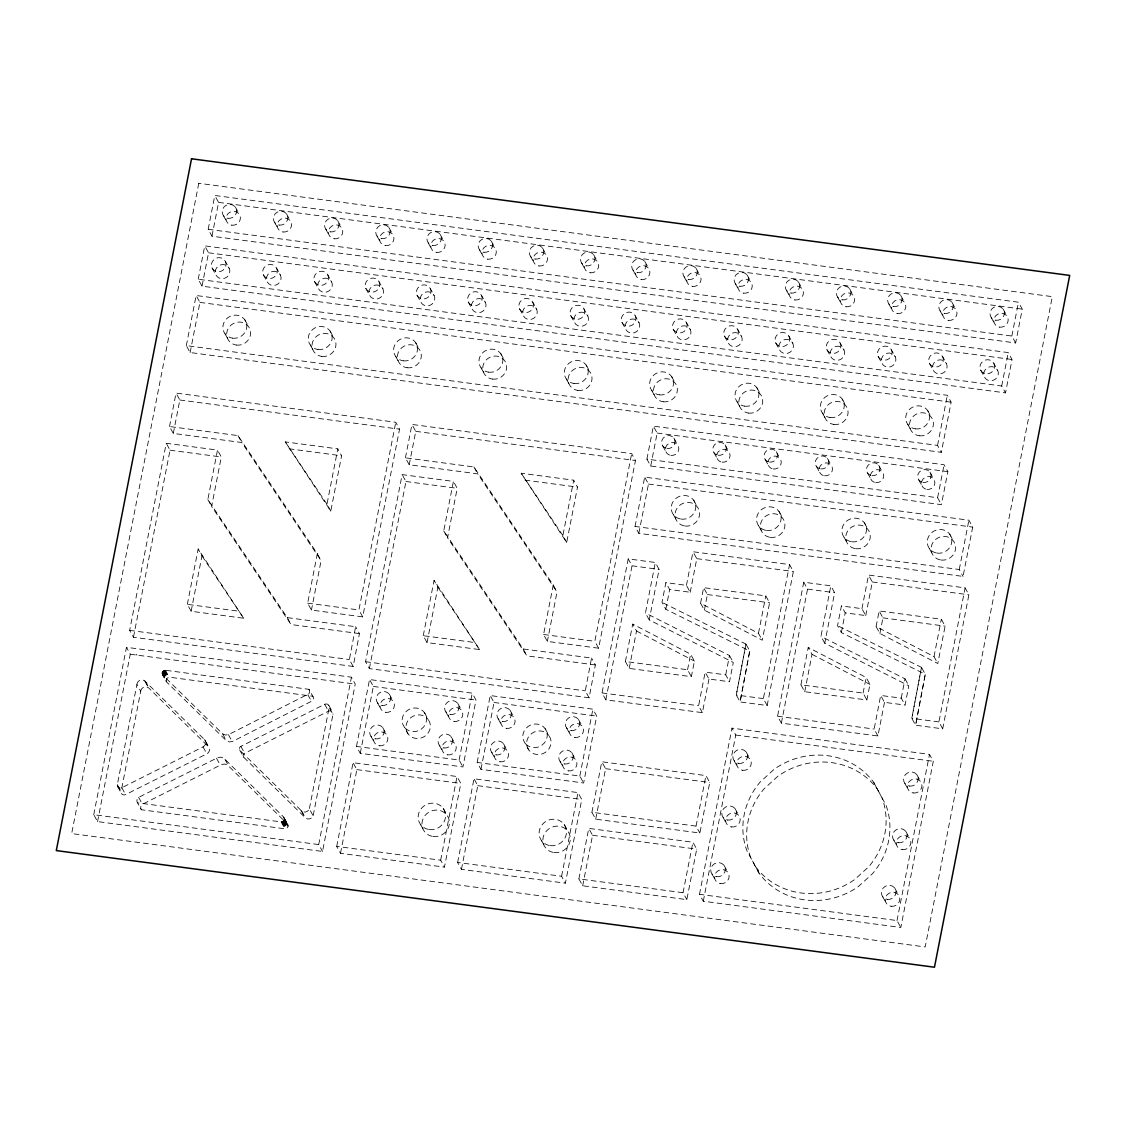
<?xml version="1.0" encoding="UTF-8"?>
<svg xmlns="http://www.w3.org/2000/svg" width="1126" height="1126" viewBox="0 0 1126 1126"><rect width="100%" height="100%" fill="white"/><g stroke="black" fill="none" stroke-linecap="round" stroke-linejoin="round"><path stroke-width="0.75" stroke-dasharray="5 3.75" d="M308.946 689.337A4.138 3.885 -28.8 0 1 308.862 693.785L228.451 734.673L225.397 735.011L222.638 733.885L162.707 674.981L162.172 672.813L163.115 671.11L165.325 670.251L308.946 689.337L313.084 696.825M166.296 681.568L166.395 678.626L169.125 677.162L312.746 696.248A4.138 3.885 -28.8 0 1 312.662 700.696L232.252 741.584L229.197 741.921L226.439 740.795L166.507 681.877L162.327 674.319M284.329 819.348L283.794 817.195L223.947 758.333L221.104 757.151L217.951 757.517L138.625 797.391A4.138 3.885 -28.8 0 0 137.555 802.824L281.176 821.91L283.076 821.318L284.329 819.348L288.129 826.259L286.877 828.229L284.977 828.82L141.355 809.735L137.217 802.261M288.129 826.259L287.594 824.105L227.748 765.244L224.904 764.061L221.752 764.427L142.411 804.288A4.138 3.885 -28.8 0 0 141.355 809.735M136.908 684.397L137.175 683.186A4.814 4.518 -28.8 0 1 144.564 680.737L204.425 739.543L208.226 746.454A4.8 4.518 -28.8 0 1 206.832 753.829L125.605 794.618A3.237 3.04 -28.8 0 1 121.115 791.479L117.329 784.569L136.908 684.397L140.708 691.308L121.115 791.479M140.708 691.308L140.975 690.097A4.814 4.518 -28.8 0 1 148.365 687.648L208.226 746.454M353.184 666.451L349.384 659.54L355.633 626.718L287.271 617.625L207.831 499.536L217.501 450.076L166.24 443.264L129.659 630.363L133.459 637.26L353.184 666.451L359.433 633.614L355.633 626.718M589.095 697.782L585.295 690.871L591.544 658.048L523.182 648.97L443.743 530.867L453.412 481.407L402.151 474.595L365.57 661.694L369.37 668.605L589.095 697.782L595.344 664.959L591.544 658.048M169.505 426.515L176.05 393.087L395.761 422.278L399.561 429.189L362.699 616.879L311.438 610.067L307.651 603.156L317.321 553.696L237.994 435.607L169.505 426.515L173.305 433.426L241.794 442.518L321.107 560.607L311.438 610.067M198.232 279.262L204.749 245.876L1008.234 352.593L1012.035 359.504L1005.518 392.89L202.018 286.173L198.232 279.262L1001.718 385.993L1005.518 392.89M93.754 814.689L126.464 647.309L351.439 677.19L355.239 684.101L322.515 851.467L97.554 821.6L93.754 814.689L318.714 844.57L322.515 851.467M208.183 229.296L214.799 195.474L1018.467 302.218L1022.267 309.129L1015.652 342.951L211.984 236.207L208.183 229.296L1011.852 336.041L1015.652 342.951M186.325 345.626L196.135 295.505L947.346 395.282L951.146 402.179L941.336 452.314L190.125 352.537L186.325 345.626L937.55 445.403L941.336 452.314M97.554 821.6L130.264 654.22L126.464 647.309M133.459 637.26L170.04 450.175L166.24 443.264M173.305 433.426L179.836 399.997L176.05 393.087M202.018 286.173L208.549 252.787L204.749 245.876M211.984 236.207L218.585 202.384L214.799 195.474M190.125 352.537L199.935 302.401L196.135 295.505M187.338 604.352L198.162 548.995L243.666 618.244L191.139 611.263L187.338 604.352L239.88 611.334M191.139 611.263L201.962 555.892L198.162 548.995M359.433 633.614L291.071 624.536L211.632 506.433L221.301 456.973L217.501 450.076M330.777 511.148L326.976 504.237L337.8 448.866L285.272 441.885L330.777 511.148L341.6 455.777L337.8 448.866M309.425 808.524L329.172 707.452A3.237 3.04 -28.8 0 0 324.682 704.299L240.865 746.397A2.674 2.519 -28.8 0 0 240.049 750.493L301.937 811.269A4.814 4.518 -28.8 0 0 309.326 808.834L313.127 815.745A4.814 4.518 -28.8 0 1 305.737 818.18L243.849 757.404L239.599 749.86M313.211 815.435L332.972 714.363L329.172 707.452M318.714 844.57L351.439 677.19M405.416 457.846L411.961 424.432L631.672 453.609L635.472 460.52L598.61 648.21L547.349 641.398L543.562 634.487L553.232 585.027L473.905 466.952L405.416 457.846L409.217 464.756L477.705 473.849L557.018 591.938L547.349 641.398M369.37 668.605L405.951 481.506L402.151 474.595M409.217 464.756L415.747 431.342L411.961 424.432M336.702 846.4L353.057 762.71L457.029 776.518L460.815 783.429L444.46 867.119L340.502 853.311L336.702 846.4L440.66 860.208L444.46 867.119M356.463 746.425L369.539 679.527L472.202 693.152L476.002 700.062L462.927 766.947L360.264 753.322L356.463 746.425L459.126 760.036L462.927 766.947M340.502 853.311L356.858 769.621L353.057 762.71M360.264 753.322L373.339 686.438L369.539 679.527M423.249 635.697L434.073 580.326L479.577 649.575L427.05 642.608L423.249 635.697L475.791 642.664M427.05 642.608L437.873 587.237L434.073 580.326M595.344 664.959L526.982 655.881L447.543 537.778L457.212 488.318L453.412 481.407M459.126 760.036L472.202 693.152M440.66 860.208L457.029 776.518M457.635 862.46L474.004 778.784L577.962 792.591L581.762 799.488L565.393 883.178L461.435 869.371L457.635 862.46L561.592 876.267L565.393 883.178M477.157 762.457L490.232 695.558L592.895 709.183L596.696 716.094L583.62 782.992L480.957 769.354L477.157 762.457L579.82 776.067L583.62 782.992M461.435 869.371L477.79 785.681L474.004 778.784M480.957 769.354L494.032 702.469L490.232 695.558M566.688 542.479L562.887 535.568L573.711 480.197L521.183 473.23L566.688 542.479L577.511 487.108L573.711 480.197M579.82 776.067L592.895 709.183M561.592 876.267L577.962 792.591M646.915 459.126L653.376 426.135L944.067 464.742L947.853 471.653L941.406 504.645L650.715 466.037L646.915 459.126L937.606 497.734L941.406 504.645M708.958 679.048L702.399 712.659L605.83 699.837L602.03 692.926L628.224 558.89L655.318 562.493L659.104 569.404L649.238 619.919L733.293 662.426L729.521 681.737L708.958 679.048L705.172 672.138L725.721 674.826L729.521 681.737M635.036 526.447L644.677 477.142L968.895 520.198L972.695 527.109L963.054 576.413L638.836 533.344L635.036 526.447L959.253 569.503L963.054 576.413M650.715 466.037L657.162 433.046L653.376 426.135M605.83 699.837L632.024 565.801L628.224 558.89M638.836 533.344L648.477 484.053L644.677 477.142M578.891 878.885L588.757 828.384L692.912 842.22L696.712 849.131L686.832 899.632L582.691 885.796L578.891 878.885L683.046 892.721L686.832 899.632M591.91 812.268L601.791 761.767L705.932 775.603L709.732 782.514L699.865 833.015L595.71 819.179L591.91 812.268L696.065 826.104L699.865 833.015M625.394 661.497L632.713 624.1L690.618 654.164L694.418 661.075L691.364 676.67L629.195 668.408L625.394 661.497L687.564 669.759L691.364 676.67M582.691 885.796L592.558 835.295L588.757 828.384M595.71 819.179L605.591 768.678L601.791 761.767M629.195 668.408L636.514 631.01L632.713 624.1M649.238 619.919L645.437 613.008L655.318 562.493M686.438 585.351L692.997 551.74L789.565 564.576L793.366 571.487L767.172 705.509L740.078 701.92L749.747 650.983L665.818 609.279L662.018 602.368L665.874 582.621L686.438 585.351L690.224 592.262L669.674 589.531L665.874 582.621M665.818 609.279L669.674 589.531M690.224 592.262L696.797 558.651L692.997 551.74M687.564 669.759L690.618 654.164M700.569 603.24L703.623 587.645L765.793 595.893L769.593 602.804L762.274 640.201L704.369 610.151L700.569 603.24L758.474 633.291L762.274 640.201M704.369 610.151L707.424 594.542L703.623 587.645M702.399 712.659L698.599 705.749L705.172 672.138M683.046 892.721L692.912 842.22M696.065 826.104L705.932 775.603M725.721 674.826L729.493 655.529L645.437 613.008M699.485 894.325L731.97 728.128L929.499 754.378L933.299 761.275L900.814 927.472L703.286 901.236L699.485 894.325L897.014 920.561L900.814 927.472M703.286 901.236L735.771 735.039L731.97 728.128M758.474 633.291L765.793 595.893M767.172 705.509L763.372 698.599L789.565 564.576M884.487 702.357L877.914 735.968L781.36 723.145L777.559 716.235L803.753 582.212L830.833 585.801L834.633 592.712L824.767 643.242L908.823 685.748L905.051 705.045L884.487 702.357L880.687 695.446L901.25 698.134L905.051 705.045M781.36 723.145L807.553 589.109L803.753 582.212M800.924 684.819L808.229 647.422L866.147 677.472L869.948 684.383L866.893 699.978L804.724 691.716L800.924 684.819L863.093 693.067L866.893 699.978M804.724 691.716L812.029 654.319L808.229 647.422M824.767 643.242L820.967 636.331L830.833 585.801M861.953 608.673L868.526 575.062L965.095 587.885L968.895 594.795L942.687 728.832L915.607 725.228L925.276 674.291L841.347 632.587L837.547 625.676L841.403 605.943L861.953 608.673L865.753 615.584L845.204 612.854L841.403 605.943M841.347 632.587L845.204 612.854M865.753 615.584L872.326 581.973L868.526 575.062M863.093 693.067L866.147 677.472M876.098 626.549L879.153 610.954L941.322 619.216L945.108 626.126L937.803 663.524L879.899 633.459L876.098 626.549L934.003 656.613L937.803 663.524M879.899 633.459L882.939 617.864L879.153 610.954M877.914 735.968L874.128 729.057L880.687 695.446M937.55 445.403L947.346 395.282M937.606 497.734L944.067 464.742M901.25 698.134L905.023 678.837L820.967 636.331M934.003 656.613L941.322 619.216M959.253 569.503L968.895 520.198M897.014 920.561L929.499 754.378M1001.718 385.993L1008.234 352.593M1011.852 336.041L1018.467 302.218M942.687 728.832L938.901 721.921L965.095 587.885M362.699 616.879L358.912 609.968L395.761 422.278M598.61 648.21L594.824 641.299L631.672 453.609M117.329 784.569A3.237 3.04 -28.8 0 0 121.819 787.721L203.032 746.918A4.8 4.518 -28.8 0 0 204.425 739.543M243.849 757.404A2.674 2.519 -28.8 0 1 244.666 753.308L328.482 711.21A3.237 3.04 -28.8 0 1 332.972 714.363M218.585 202.384L1022.267 309.129M208.549 252.787L1012.035 359.504M199.935 302.401L951.146 402.179M657.162 433.046L947.853 471.653M179.836 399.997L399.561 429.189M415.747 431.342L635.472 460.52M648.477 484.053L972.695 527.109M289.072 448.795L341.6 455.777M524.983 480.126L577.511 487.108M170.04 450.175L221.301 456.973M405.951 481.506L457.212 488.318M696.797 558.651L793.366 571.487M872.326 581.973L968.895 594.795M632.024 565.801L659.104 569.404M807.553 589.109L834.633 592.712M707.424 594.542L769.593 602.804M882.939 617.864L945.108 626.126M307.651 603.156L358.912 609.968M543.562 634.487L594.824 641.299M763.372 698.599L736.291 695.009L745.947 644.072L662.018 602.368M938.901 721.921L911.807 718.318L921.476 667.394L837.547 625.676M602.03 692.926L698.599 705.749M777.559 716.235L874.128 729.057M129.659 630.363L349.384 659.54M365.57 661.694L585.295 690.871M373.339 686.438L476.002 700.062M494.032 702.469L596.696 716.094M130.264 654.22L355.239 684.101M735.771 735.039L933.299 761.275M605.591 768.678L709.732 782.514M356.858 769.621L460.815 783.429M477.79 785.681L581.762 799.488M592.558 835.295L696.712 849.131M812.029 654.319L869.948 684.383M636.514 631.01L694.418 661.075M136.119 654.29L136.978 655.121M521.183 473.23L562.887 535.568M437.873 587.237L479.577 649.575M285.272 441.885L326.976 504.237M201.962 555.892L243.666 618.244M1003.167 309.129L1006.968 316.026M991.218 317.574L995.018 324.485M993.92 363.487A7.418 6.967 -28.8 0 1 986.587 373.846A7.418 6.967 -28.8 0 1 981.295 362.994A7.418 6.967 -28.8 0 1 993.92 363.487L997.706 370.398A7.418 6.967 -28.8 0 1 990.387 380.757A7.418 6.967 -28.8 0 1 985.095 369.905A7.418 6.967 -28.8 0 1 997.706 370.398M951.977 302.331L955.777 309.228M980.619 370.074L984.42 376.971M940.041 310.776L943.841 317.687M942.673 356.675A7.418 6.967 -28.8 0 1 935.354 367.048A7.418 6.967 -28.8 0 1 930.062 356.196A7.418 6.967 -28.8 0 1 942.673 356.675L946.473 363.585A7.418 6.967 -28.8 0 1 939.154 373.945A7.418 6.967 -28.8 0 1 933.862 363.107A7.418 6.967 -28.8 0 1 946.473 363.585M900.786 295.533L904.586 302.43M929.386 363.262L933.187 370.173M888.85 303.978L892.651 310.889M927.557 410.385L931.357 417.296M891.44 349.876A7.418 6.967 -28.8 0 1 884.121 360.236A7.418 6.967 -28.8 0 1 878.829 349.384A7.418 6.967 -28.8 0 1 891.44 349.876L895.24 356.787A7.418 6.967 -28.8 0 1 887.921 367.146A7.418 6.967 -28.8 0 1 882.629 356.295A7.418 6.967 -28.8 0 1 895.24 356.787M849.609 288.735L853.409 295.631M878.153 356.463L881.94 363.36M837.66 297.18L841.46 304.09M907.781 424.389L911.567 431.3M929.949 472.132L933.736 479.043M949.711 534.174L953.511 541.085M918.83 479.986L922.63 486.896M840.207 343.064A7.418 6.967 -28.8 0 1 832.888 353.437A7.418 6.967 -28.8 0 1 827.596 342.586A7.418 6.967 -28.8 0 1 840.207 343.064L844.007 349.975A7.418 6.967 -28.8 0 1 836.688 360.334A7.418 6.967 -28.8 0 1 831.396 349.496A7.418 6.967 -28.8 0 1 844.007 349.975M798.418 281.922L802.219 288.833M826.92 349.651L830.707 356.562M929.4 548.545L933.201 555.456M786.469 290.381L790.269 297.292M842.206 399.054L846.006 405.965M878.73 465.32L882.531 472.23M867.625 473.187L871.425 480.098M788.974 336.266A7.418 6.967 -28.8 0 1 781.655 346.625A7.418 6.967 -28.8 0 1 776.363 335.773A7.418 6.967 -28.8 0 1 788.974 336.266L792.774 343.177A7.418 6.967 -28.8 0 1 785.441 353.536A7.418 6.967 -28.8 0 1 780.149 342.684A7.418 6.967 -28.8 0 1 792.774 343.177M747.228 275.124L751.028 282.035M822.43 413.059L826.217 419.97M775.673 342.853L779.473 349.75M735.292 283.583L739.092 290.494M864.36 522.844L868.16 529.755M827.526 458.521L831.326 465.432M816.42 466.389L820.207 473.286M737.741 329.454A7.418 6.967 -28.8 0 1 730.408 339.827A7.418 6.967 -28.8 0 1 725.116 328.975A7.418 6.967 -28.8 0 1 737.741 329.454L741.541 336.364A7.418 6.967 -28.8 0 1 734.208 346.724A7.418 6.967 -28.8 0 1 728.916 335.886A7.418 6.967 -28.8 0 1 741.541 336.364M844.05 537.201L847.85 544.111M696.037 268.326L699.837 275.237M756.855 387.724L760.655 394.621M724.44 336.041L728.24 342.951M684.101 276.785L687.902 283.696M905.023 678.837L908.823 685.748M776.307 451.723L780.107 458.634M737.066 401.715L740.866 408.625M765.201 459.577L769.002 466.488M686.508 322.655A7.418 6.967 -28.8 0 1 679.175 333.014A7.418 6.967 -28.8 0 1 673.883 322.163A7.418 6.967 -28.8 0 1 686.508 322.655L690.308 329.566A7.418 6.967 -28.8 0 1 682.975 339.925A7.418 6.967 -28.8 0 1 677.683 329.074A7.418 6.967 -28.8 0 1 690.308 329.566M644.86 261.528L648.66 268.438M779.009 511.5L782.809 518.41M673.207 329.242L677.007 336.153M916.916 774.787L920.716 781.697M632.911 269.987L636.711 276.897M725.102 444.925L728.902 451.836M904.811 783.358L908.612 790.255M758.699 525.87L762.499 532.781M713.997 452.779L717.797 459.69M671.504 376.38L675.304 383.29M635.275 315.857A7.418 6.967 -28.8 0 1 627.942 326.216A7.418 6.967 -28.8 0 1 622.65 315.364A7.418 6.967 -28.8 0 1 635.275 315.857L639.075 322.754A7.418 6.967 -28.8 0 1 631.742 333.113A7.418 6.967 -28.8 0 1 626.45 322.275A7.418 6.967 -28.8 0 1 639.075 322.754M593.669 254.729L597.47 261.64M905.839 831.452L909.639 838.349M621.974 322.43L625.774 329.341M873.734 782.429L885.937 805.034A72.627 68.207 -28.8 0 1 872.523 873.663L858.561 886.387A72.627 68.207 -28.8 0 1 759.051 873.171L746.848 850.566A72.627 68.207 -28.8 0 1 760.261 781.937L774.224 769.213A72.627 68.207 -28.8 0 1 873.734 782.429L882.137 798.137A72.627 68.207 -28.8 0 1 868.723 866.753L854.761 879.476A72.627 68.207 -28.8 0 1 755.25 866.26M581.72 263.188L585.52 270.099M651.715 390.384L655.515 397.295M673.883 438.113L677.683 445.023M893.734 840.01L897.535 846.921M693.658 500.169L697.458 507.08M662.778 445.98L666.578 452.891M584.042 309.045A7.418 6.967 -28.8 0 1 576.709 319.404A7.418 6.967 -28.8 0 1 571.417 308.552A7.418 6.967 -28.8 0 1 584.042 309.045L587.842 315.956A7.418 6.967 -28.8 0 1 580.509 326.315A7.418 6.967 -28.8 0 1 575.217 315.463A7.418 6.967 -28.8 0 1 587.842 315.956M894.762 888.104L898.562 895.015M542.479 247.931L546.279 254.842M570.741 315.632L574.541 322.543M673.348 514.54L677.148 521.437M882.657 896.662L886.458 903.573M530.543 256.39L534.343 263.301M586.153 365.049L589.954 371.96M729.493 655.529L733.293 662.426M532.809 302.247A7.418 6.967 -28.8 0 1 525.476 312.606A7.418 6.967 -28.8 0 1 520.184 301.754A7.418 6.967 -28.8 0 1 532.809 302.247L536.595 309.143A7.418 6.967 -28.8 0 1 529.276 319.502A7.418 6.967 -28.8 0 1 523.984 308.665A7.418 6.967 -28.8 0 1 536.595 309.143M491.288 241.133L495.088 248.044M566.364 379.04L570.164 385.951M519.508 308.82L523.308 315.73M479.352 249.592L483.153 256.503M746.228 752.112L750.029 759.023M481.562 295.434A7.418 6.967 -28.8 0 1 474.243 305.793A7.418 6.967 -28.8 0 1 468.951 294.942A7.418 6.967 -28.8 0 1 481.562 295.434L485.362 302.345A7.418 6.967 -28.8 0 1 478.043 312.704A7.418 6.967 -28.8 0 1 472.751 301.852A7.418 6.967 -28.8 0 1 485.362 302.345M734.124 760.683L737.924 767.594M440.111 234.335L443.911 241.245M500.803 353.705L504.603 360.616M468.275 302.021L472.075 308.932M428.161 242.794L431.962 249.691M735.151 808.778L738.952 815.688M481.013 367.709L484.813 374.62M723.061 817.335L726.847 824.246M430.329 288.636A7.418 6.967 -28.8 0 1 423.01 298.995A7.418 6.967 -28.8 0 1 417.718 288.143A7.418 6.967 -28.8 0 1 430.329 288.636L434.129 295.533A7.418 6.967 -28.8 0 1 426.81 305.906A7.418 6.967 -28.8 0 1 421.518 295.054A7.418 6.967 -28.8 0 1 434.129 295.533M388.92 227.536L392.721 234.447M417.042 295.209L420.828 302.12M724.088 865.43L727.875 872.34M376.971 235.996L380.771 242.892M553.232 585.027L557.018 591.938M711.984 874.001L715.77 880.912M415.452 342.374L419.252 349.285M379.096 281.824A7.418 6.967 -28.8 0 1 371.777 292.183A7.418 6.967 -28.8 0 1 366.485 281.331A7.418 6.967 -28.8 0 1 379.096 281.824L382.896 288.735A7.418 6.967 -28.8 0 1 375.577 299.094A7.418 6.967 -28.8 0 1 370.285 288.242A7.418 6.967 -28.8 0 1 382.896 288.735M473.905 466.952L477.705 473.849M337.73 220.738L341.53 227.649M365.809 288.411L369.595 295.322M325.794 229.197L329.58 236.094M395.662 356.379L399.463 363.276M578.454 719.415L582.255 726.326M327.863 275.026A7.418 6.967 -28.8 0 1 320.544 285.385A7.418 6.967 -28.8 0 1 315.252 274.533A7.418 6.967 -28.8 0 1 327.863 275.026L331.663 281.922A7.418 6.967 -28.8 0 1 324.33 292.296A7.418 6.967 -28.8 0 1 319.038 281.444A7.418 6.967 -28.8 0 1 331.663 281.922M286.539 213.94L290.339 220.851M523.182 648.97L526.982 655.881M566.519 727.86L570.305 734.771M314.562 281.599L318.362 288.509M571.924 752.858L575.724 759.768M274.603 222.399L278.404 229.296M443.743 530.867L447.543 537.778M330.101 331.03L333.901 337.941M545.139 728.663L550.375 738.248A12.4 11.64 -28.8 0 1 548.08 749.972L545.702 752.14A12.4 11.64 -28.8 0 1 528.713 749.888L523.477 740.289A12.4 11.64 -28.8 0 1 525.772 728.578L528.15 726.411A12.4 11.64 -28.8 0 1 545.139 728.663L546.574 731.337A12.4 11.64 -28.8 0 1 544.28 743.061L541.902 745.229A12.4 11.64 -28.8 0 1 524.913 742.977M559.988 761.303L563.774 768.213M276.63 268.213A7.418 6.967 -28.8 0 1 269.297 278.572A7.418 6.967 -28.8 0 1 264.005 267.735A7.418 6.967 -28.8 0 1 276.63 268.213L280.43 275.124A7.418 6.967 -28.8 0 1 273.097 285.483A7.418 6.967 -28.8 0 1 267.805 274.631A7.418 6.967 -28.8 0 1 280.43 275.124M235.362 207.142L239.162 214.053M310.312 345.035L314.112 351.945M510.078 710.323L513.878 717.234M263.329 274.8L267.129 281.711M564.154 824.457L567.954 831.368M223.412 215.587L227.213 222.498M498.142 718.782L501.943 725.693M503.547 743.779L507.347 750.69M225.397 261.415A7.418 6.967 -28.8 0 1 218.064 271.774A7.418 6.967 -28.8 0 1 212.772 260.922A7.418 6.967 -28.8 0 1 225.397 261.415L229.197 268.312A7.418 6.967 -28.8 0 1 221.864 278.685A7.418 6.967 -28.8 0 1 216.572 267.833A7.418 6.967 -28.8 0 1 229.197 268.312M541.465 840.517L545.265 847.428M491.598 752.224L495.398 759.135M457.761 703.384L461.561 710.295M244.75 319.7L248.55 326.61M212.096 267.988L215.896 274.899M445.812 711.829L449.612 718.74M451.23 736.826L455.031 743.737M224.961 333.704L228.761 340.615M424.446 712.631L429.682 722.216A12.4 11.64 -28.8 0 1 427.387 733.941L425.009 736.108A12.4 11.64 -28.8 0 1 408.02 733.856L402.784 724.257A12.4 11.64 -28.8 0 1 405.079 712.547L407.457 710.379A12.4 11.64 -28.8 0 1 424.446 712.631L425.881 715.306A12.4 11.64 -28.8 0 1 423.587 727.03L421.208 729.198A12.4 11.64 -28.8 0 1 404.22 726.946M439.281 745.271L443.081 752.182M317.321 553.696L321.107 560.607M389.385 694.292L393.185 701.202M443.222 808.398L447.022 815.308M237.994 435.607L241.794 442.518M377.435 702.751L381.235 709.661M382.84 727.748L386.64 734.659M420.533 824.457L424.333 831.368M370.904 736.193L374.705 743.104M287.271 617.625L291.071 624.536M328.834 705.369L332.634 712.279M324.682 704.299L328.482 711.21M207.831 499.536L211.632 506.433M307.891 694.784L311.677 701.681M301.698 811.072L305.484 817.983M301.05 810.438L304.85 817.349M283.794 817.195L288.087 825.119M284.357 818.588L288.157 825.499M284.371 818.968L288.172 825.879M284.245 819.728L288.031 826.639M284.09 820.094L287.89 827.005M283.907 820.446L287.693 827.357M283.668 820.77L287.468 827.68M283.386 821.065L287.186 827.976M283.076 821.318L286.877 828.229M282.725 821.53L286.525 828.44M240.865 746.397L244.666 753.308M282.359 821.698L286.159 828.609M281.979 821.811L285.779 828.722M281.584 821.881L285.385 828.792M281.176 821.91L284.977 828.82M228.451 734.673L232.252 741.584M222.638 733.885L226.439 740.795M225.017 759.417L228.817 766.327M216.516 758.262L220.316 765.173M205.143 740.429L209.084 747.594M165.325 670.251L169.125 677.162M164.931 670.28L168.717 677.19M164.523 670.35L168.323 677.261M164.143 670.463L167.943 677.373M163.777 670.632L167.577 677.542M163.425 670.857L167.225 677.753M163.115 671.11L166.915 678.007M162.834 671.392L166.634 678.302M162.608 671.715L166.395 678.626M162.411 672.067L166.212 678.978M162.271 672.433L166.057 679.344M162.172 672.813L165.972 679.724M203.032 746.918L206.832 753.829M162.13 673.193L165.93 680.104M162.144 673.573L166.507 681.877M145.451 681.582L149.251 688.493M144.804 680.948L148.604 687.859M138.625 797.391L142.411 804.288M121.819 787.721L125.605 794.618M117.667 786.638L121.467 793.548M759.051 873.171L750.648 857.477A72.627 68.207 -28.8 0 1 764.061 788.847L778.024 776.124A72.627 68.207 -28.8 0 1 877.534 789.34M528.713 749.888L527.278 747.2A12.4 11.64 -28.8 0 1 529.572 735.489L531.951 733.322A12.4 11.64 -28.8 0 1 548.939 735.574M408.02 733.856L406.585 731.168A12.4 11.64 -28.8 0 1 408.865 719.458L411.257 717.29A12.4 11.64 -28.8 0 1 428.246 719.542M745.947 644.072L736.291 695.009L740.078 701.92L749.747 650.983L745.947 644.072M921.476 667.394L911.807 718.318L915.607 725.228L925.276 674.291L921.476 667.394M198.781 183.285L71.67 833.578L925.192 946.938L1052.303 296.645L198.781 183.285M685.002 526.025A12.442 11.682 -28.8 0 0 698.894 509.768A12.442 11.682 -28.8 0 0 678.007 506.996A12.442 11.682 -28.8 0 0 685.002 526.025M770.353 537.355A12.442 11.682 -28.8 0 0 784.245 521.099A12.442 11.682 -28.8 0 0 763.358 518.326A12.442 11.682 -28.8 0 0 770.353 537.355M855.704 548.686A12.442 11.682 -28.8 0 0 869.596 532.443A12.442 11.682 -28.8 0 0 848.708 529.67A12.442 11.682 -28.8 0 0 855.704 548.686M941.054 560.03A12.442 11.682 -28.8 0 0 954.947 543.774A12.442 11.682 -28.8 0 0 934.059 541.001A12.442 11.682 -28.8 0 0 941.054 560.03M670.871 455.397A6.812 6.39 -28.8 0 0 678.471 446.501A6.812 6.39 -28.8 0 0 667.042 444.981A6.812 6.39 -28.8 0 0 670.871 455.397M722.09 462.195A6.812 6.39 -28.8 0 0 729.69 453.299A6.812 6.39 -28.8 0 0 718.261 451.779A6.812 6.39 -28.8 0 0 722.09 462.195M773.295 468.993A6.812 6.39 -28.8 0 0 780.895 460.098A6.812 6.39 -28.8 0 0 769.466 458.592A6.812 6.39 -28.8 0 0 773.295 468.993M824.513 475.791A6.812 6.39 -28.8 0 0 832.114 466.91A6.812 6.39 -28.8 0 0 820.685 465.39A6.812 6.39 -28.8 0 0 824.513 475.791M875.718 482.604A6.812 6.39 -28.8 0 0 883.319 473.708A6.812 6.39 -28.8 0 0 871.89 472.188A6.812 6.39 -28.8 0 0 875.718 482.604M926.923 489.402A6.812 6.39 -28.8 0 0 934.524 480.506A6.812 6.39 -28.8 0 0 923.109 478.986A6.812 6.39 -28.8 0 0 926.923 489.402M236.418 345.063A12.133 11.387 -28.8 0 0 249.944 329.228A12.133 11.387 -28.8 0 0 229.591 326.526A12.133 11.387 -28.8 0 0 236.418 345.063M321.769 356.407A12.133 11.387 -28.8 0 0 335.309 340.573A12.133 11.387 -28.8 0 0 314.942 337.856A12.133 11.387 -28.8 0 0 321.769 356.407M407.119 367.738A12.133 11.387 -28.8 0 0 420.66 351.903A12.133 11.387 -28.8 0 0 400.307 349.201A12.133 11.387 -28.8 0 0 407.119 367.738M492.47 379.082A12.133 11.387 -28.8 0 0 506.01 363.234A12.133 11.387 -28.8 0 0 485.658 360.531A12.133 11.387 -28.8 0 0 492.47 379.082M577.821 390.412A12.133 11.387 -28.8 0 0 591.361 374.578A12.133 11.387 -28.8 0 0 571.009 371.876A12.133 11.387 -28.8 0 0 577.821 390.412M663.172 401.757A12.133 11.387 -28.8 0 0 676.712 385.908A12.133 11.387 -28.8 0 0 656.359 383.206A12.133 11.387 -28.8 0 0 663.172 401.757M748.523 413.087A12.133 11.387 -28.8 0 0 762.063 397.253A12.133 11.387 -28.8 0 0 741.71 394.55A12.133 11.387 -28.8 0 0 748.523 413.087M833.873 424.432A12.133 11.387 -28.8 0 0 847.414 408.583A12.133 11.387 -28.8 0 0 827.061 405.881A12.133 11.387 -28.8 0 0 833.873 424.432M919.224 435.762A12.133 11.387 -28.8 0 0 932.764 419.928A12.133 11.387 -28.8 0 0 912.412 417.225A12.133 11.387 -28.8 0 0 919.224 435.762M231.829 225.2A7.319 6.883 -28.8 0 0 240.007 215.629A7.319 6.883 -28.8 0 0 227.719 213.996A7.319 6.883 -28.8 0 0 231.829 225.2M283.02 231.998A7.319 6.883 -28.8 0 0 291.184 222.427A7.319 6.883 -28.8 0 0 278.91 220.795A7.319 6.883 -28.8 0 0 283.02 231.998M334.211 238.796A7.319 6.883 -28.8 0 0 342.374 229.225A7.319 6.883 -28.8 0 0 330.087 227.593A7.319 6.883 -28.8 0 0 334.211 238.796M385.388 245.595A7.319 6.883 -28.8 0 0 393.565 236.024A7.319 6.883 -28.8 0 0 381.278 234.405A7.319 6.883 -28.8 0 0 385.388 245.595M436.578 252.393A7.319 6.883 -28.8 0 0 444.756 242.822A7.319 6.883 -28.8 0 0 432.468 241.203A7.319 6.883 -28.8 0 0 436.578 252.393M487.769 259.191A7.319 6.883 -28.8 0 0 495.933 249.634A7.319 6.883 -28.8 0 0 483.659 248.001A7.319 6.883 -28.8 0 0 487.769 259.191M538.96 265.989A7.319 6.883 -28.8 0 0 547.123 256.432A7.319 6.883 -28.8 0 0 534.836 254.8A7.319 6.883 -28.8 0 0 538.96 265.989M590.137 272.788A7.319 6.883 -28.8 0 0 598.314 263.231A7.319 6.883 -28.8 0 0 586.027 261.598A7.319 6.883 -28.8 0 0 590.137 272.788M641.327 279.586A7.319 6.883 -28.8 0 0 649.505 270.029A7.319 6.883 -28.8 0 0 637.217 268.396A7.319 6.883 -28.8 0 0 641.327 279.586M692.518 286.384A7.319 6.883 -28.8 0 0 700.696 276.827A7.319 6.883 -28.8 0 0 688.408 275.194A7.319 6.883 -28.8 0 0 692.518 286.384M743.709 293.182A7.319 6.883 -28.8 0 0 751.872 283.625A7.319 6.883 -28.8 0 0 739.585 281.993A7.319 6.883 -28.8 0 0 743.709 293.182M794.886 299.98A7.319 6.883 -28.8 0 0 803.063 290.424A7.319 6.883 -28.8 0 0 790.776 288.791A7.319 6.883 -28.8 0 0 794.886 299.98M846.076 306.779A7.319 6.883 -28.8 0 0 854.254 297.222A7.319 6.883 -28.8 0 0 841.966 295.589A7.319 6.883 -28.8 0 0 846.076 306.779M897.267 313.577A7.319 6.883 -28.8 0 0 905.445 304.02A7.319 6.883 -28.8 0 0 893.157 302.387A7.319 6.883 -28.8 0 0 897.267 313.577M948.458 320.375A7.319 6.883 -28.8 0 0 956.621 310.818A7.319 6.883 -28.8 0 0 944.334 309.186A7.319 6.883 -28.8 0 0 948.458 320.375M999.635 327.173A7.319 6.883 -28.8 0 0 1007.812 317.616A7.319 6.883 -28.8 0 0 995.525 315.984A7.319 6.883 -28.8 0 0 999.635 327.173M554.034 852.537A13.906 13.062 -28.8 0 0 569.559 834.38A13.906 13.062 -28.8 0 0 546.223 831.269A13.906 13.062 -28.8 0 0 554.034 852.537M433.102 836.477A13.906 13.062 -28.8 0 0 448.627 818.306A13.906 13.062 -28.8 0 0 425.29 815.21A13.906 13.062 -28.8 0 0 433.102 836.477M500.014 761.823A7.319 6.883 -28.8 0 0 508.192 752.267A7.319 6.883 -28.8 0 0 495.904 750.634A7.319 6.883 -28.8 0 0 500.014 761.823M568.405 770.902A7.319 6.883 -28.8 0 0 576.568 761.345A7.319 6.883 -28.8 0 0 564.281 759.712A7.319 6.883 -28.8 0 0 568.405 770.902M574.936 737.46A7.319 6.883 -28.8 0 0 583.099 727.903A7.319 6.883 -28.8 0 0 570.812 726.27A7.319 6.883 -28.8 0 0 574.936 737.46M506.559 728.381A7.319 6.883 -28.8 0 0 514.723 718.824A7.319 6.883 -28.8 0 0 502.435 717.192A7.319 6.883 -28.8 0 0 506.559 728.381M385.852 712.35A7.319 6.883 -28.8 0 0 394.03 702.793A7.319 6.883 -28.8 0 0 381.742 701.16A7.319 6.883 -28.8 0 0 385.852 712.35M379.321 745.792A7.319 6.883 -28.8 0 0 387.485 736.235A7.319 6.883 -28.8 0 0 375.211 734.602A7.319 6.883 -28.8 0 0 379.321 745.792M447.698 754.87A7.319 6.883 -28.8 0 0 455.875 745.313A7.319 6.883 -28.8 0 0 443.588 743.681A7.319 6.883 -28.8 0 0 447.698 754.87M454.228 721.428A7.319 6.883 -28.8 0 0 462.406 711.871A7.319 6.883 -28.8 0 0 450.118 710.239A7.319 6.883 -28.8 0 0 454.228 721.428M720.457 883.643A7.418 6.967 -28.8 0 0 728.733 873.945A7.418 6.967 -28.8 0 0 716.291 872.298A7.418 6.967 -28.8 0 0 720.457 883.643M731.534 826.977A7.418 6.967 -28.8 0 0 739.81 817.293A7.418 6.967 -28.8 0 0 727.368 815.632A7.418 6.967 -28.8 0 0 731.534 826.977M742.611 770.325A7.418 6.967 -28.8 0 0 750.887 760.627A7.418 6.967 -28.8 0 0 738.445 758.98A7.418 6.967 -28.8 0 0 742.611 770.325M891.13 906.303A7.418 6.967 -28.8 0 0 899.421 896.62A7.418 6.967 -28.8 0 0 886.964 894.959A7.418 6.967 -28.8 0 0 891.13 906.303M902.207 849.651A7.418 6.967 -28.8 0 0 910.498 839.954A7.418 6.967 -28.8 0 0 898.041 838.307A7.418 6.967 -28.8 0 0 902.207 849.651M913.285 792.986A7.418 6.967 -28.8 0 0 921.575 783.302A7.418 6.967 -28.8 0 0 909.118 781.641A7.418 6.967 -28.8 0 0 913.285 792.986M429.302 829.566A13.906 13.062 -28.8 0 0 444.826 811.396A13.906 13.062 -28.8 0 0 421.49 808.299A13.906 13.062 -28.8 0 0 429.302 829.566M550.234 845.626A13.906 13.062 -28.8 0 0 565.759 827.469A13.906 13.062 -28.8 0 0 542.422 824.359A13.906 13.062 -28.8 0 0 550.234 845.626M716.657 876.732A7.418 6.967 -28.8 0 0 724.933 867.034A7.418 6.967 -28.8 0 0 712.491 865.387A7.418 6.967 -28.8 0 0 716.657 876.732M727.734 820.066A7.418 6.967 -28.8 0 0 736.01 810.382A7.418 6.967 -28.8 0 0 723.568 808.721A7.418 6.967 -28.8 0 0 727.734 820.066M738.811 763.414A7.418 6.967 -28.8 0 0 747.087 753.716A7.418 6.967 -28.8 0 0 734.645 752.069A7.418 6.967 -28.8 0 0 738.811 763.414M887.344 899.392A7.418 6.967 -28.8 0 0 895.62 889.709A7.418 6.967 -28.8 0 0 883.164 888.048A7.418 6.967 -28.8 0 0 887.344 899.392M898.421 842.741A7.418 6.967 -28.8 0 0 906.697 833.057A7.418 6.967 -28.8 0 0 894.241 831.396A7.418 6.967 -28.8 0 0 898.421 842.741M909.484 786.075A7.418 6.967 -28.8 0 0 917.774 776.391A7.418 6.967 -28.8 0 0 905.318 774.744A7.418 6.967 -28.8 0 0 909.484 786.075M496.214 754.927A7.319 6.883 -28.8 0 0 504.392 745.356A7.319 6.883 -28.8 0 0 492.104 743.723A7.319 6.883 -28.8 0 0 496.214 754.927M564.605 763.991A7.319 6.883 -28.8 0 0 572.768 754.434A7.319 6.883 -28.8 0 0 560.481 752.801A7.319 6.883 -28.8 0 0 564.605 763.991M571.135 730.549A7.319 6.883 -28.8 0 0 579.299 720.992A7.319 6.883 -28.8 0 0 567.025 719.359A7.319 6.883 -28.8 0 0 571.135 730.549M502.759 721.47A7.319 6.883 -28.8 0 0 510.923 711.913A7.319 6.883 -28.8 0 0 498.649 710.281A7.319 6.883 -28.8 0 0 502.759 721.47M375.521 738.895A7.319 6.883 -28.8 0 0 383.699 729.324A7.319 6.883 -28.8 0 0 371.411 727.692A7.319 6.883 -28.8 0 0 375.521 738.895M443.897 747.96A7.319 6.883 -28.8 0 0 452.075 738.403A7.319 6.883 -28.8 0 0 439.787 736.77A7.319 6.883 -28.8 0 0 443.897 747.96M450.428 714.517A7.319 6.883 -28.8 0 0 458.606 704.96A7.319 6.883 -28.8 0 0 446.318 703.328A7.319 6.883 -28.8 0 0 450.428 714.517M382.066 705.439A7.319 6.883 -28.8 0 0 390.229 695.882A7.319 6.883 -28.8 0 0 377.942 694.249A7.319 6.883 -28.8 0 0 382.066 705.439M232.618 338.166A12.133 11.387 -28.8 0 0 246.158 322.317A12.133 11.387 -28.8 0 0 225.805 319.615A12.133 11.387 -28.8 0 0 232.618 338.166M317.968 349.496A12.133 11.387 -28.8 0 0 331.508 333.662A12.133 11.387 -28.8 0 0 311.156 330.96A12.133 11.387 -28.8 0 0 317.968 349.496M403.319 360.827A12.133 11.387 -28.8 0 0 416.859 344.992A12.133 11.387 -28.8 0 0 396.507 342.29A12.133 11.387 -28.8 0 0 403.319 360.827M488.67 372.171A12.133 11.387 -28.8 0 0 502.21 356.337A12.133 11.387 -28.8 0 0 481.858 353.62A12.133 11.387 -28.8 0 0 488.67 372.171M574.021 383.502A12.133 11.387 -28.8 0 0 587.561 367.667A12.133 11.387 -28.8 0 0 567.208 364.965A12.133 11.387 -28.8 0 0 574.021 383.502M659.372 394.846A12.133 11.387 -28.8 0 0 672.912 378.998A12.133 11.387 -28.8 0 0 652.559 376.295A12.133 11.387 -28.8 0 0 659.372 394.846M744.722 406.176A12.133 11.387 -28.8 0 0 758.262 390.342A12.133 11.387 -28.8 0 0 737.91 387.64A12.133 11.387 -28.8 0 0 744.722 406.176M830.073 417.521A12.133 11.387 -28.8 0 0 843.613 401.672A12.133 11.387 -28.8 0 0 823.261 398.97A12.133 11.387 -28.8 0 0 830.073 417.521M915.424 428.851A12.133 11.387 -28.8 0 0 928.964 413.017A12.133 11.387 -28.8 0 0 908.612 410.314A12.133 11.387 -28.8 0 0 915.424 428.851M228.029 218.289A7.319 6.883 -28.8 0 0 236.207 208.718A7.319 6.883 -28.8 0 0 223.919 207.1A7.319 6.883 -28.8 0 0 228.029 218.289M279.22 225.087A7.319 6.883 -28.8 0 0 287.397 215.516A7.319 6.883 -28.8 0 0 275.11 213.898A7.319 6.883 -28.8 0 0 279.22 225.087M330.411 231.886A7.319 6.883 -28.8 0 0 338.574 222.329A7.319 6.883 -28.8 0 0 326.301 220.696A7.319 6.883 -28.8 0 0 330.411 231.886M381.601 238.684A7.319 6.883 -28.8 0 0 389.765 229.127A7.319 6.883 -28.8 0 0 377.477 227.494A7.319 6.883 -28.8 0 0 381.601 238.684M432.778 245.482A7.319 6.883 -28.8 0 0 440.956 235.925A7.319 6.883 -28.8 0 0 428.668 234.292A7.319 6.883 -28.8 0 0 432.778 245.482M483.969 252.28A7.319 6.883 -28.8 0 0 492.146 242.723A7.319 6.883 -28.8 0 0 479.859 241.091A7.319 6.883 -28.8 0 0 483.969 252.28M535.16 259.079A7.319 6.883 -28.8 0 0 543.323 249.522A7.319 6.883 -28.8 0 0 531.05 247.889A7.319 6.883 -28.8 0 0 535.16 259.079M586.35 265.877A7.319 6.883 -28.8 0 0 594.514 256.32A7.319 6.883 -28.8 0 0 582.226 254.687A7.319 6.883 -28.8 0 0 586.35 265.877M637.527 272.675A7.319 6.883 -28.8 0 0 645.705 263.118A7.319 6.883 -28.8 0 0 633.417 261.485A7.319 6.883 -28.8 0 0 637.527 272.675M688.718 279.473A7.319 6.883 -28.8 0 0 696.895 269.916A7.319 6.883 -28.8 0 0 684.608 268.284A7.319 6.883 -28.8 0 0 688.718 279.473M739.909 286.271A7.319 6.883 -28.8 0 0 748.072 276.714A7.319 6.883 -28.8 0 0 735.799 275.082A7.319 6.883 -28.8 0 0 739.909 286.271M791.099 293.07A7.319 6.883 -28.8 0 0 799.263 283.513A7.319 6.883 -28.8 0 0 786.975 281.88A7.319 6.883 -28.8 0 0 791.099 293.07M842.276 299.868A7.319 6.883 -28.8 0 0 850.454 290.311A7.319 6.883 -28.8 0 0 838.166 288.678A7.319 6.883 -28.8 0 0 842.276 299.868M893.467 306.666A7.319 6.883 -28.8 0 0 901.644 297.109A7.319 6.883 -28.8 0 0 889.357 295.476A7.319 6.883 -28.8 0 0 893.467 306.666M944.658 313.464A7.319 6.883 -28.8 0 0 952.821 303.907A7.319 6.883 -28.8 0 0 940.548 302.275A7.319 6.883 -28.8 0 0 944.658 313.464M995.848 320.263A7.319 6.883 -28.8 0 0 1004.012 310.706A7.319 6.883 -28.8 0 0 991.725 309.073A7.319 6.883 -28.8 0 0 995.848 320.263M681.202 519.114A12.442 11.682 -28.8 0 0 695.094 502.858A12.442 11.682 -28.8 0 0 674.207 500.085A12.442 11.682 -28.8 0 0 681.202 519.114M766.553 530.445A12.442 11.682 -28.8 0 0 780.445 514.188A12.442 11.682 -28.8 0 0 759.557 511.415A12.442 11.682 -28.8 0 0 766.553 530.445M851.903 541.789A12.442 11.682 -28.8 0 0 865.795 525.532A12.442 11.682 -28.8 0 0 844.908 522.76A12.442 11.682 -28.8 0 0 851.903 541.789M937.254 553.119A12.442 11.682 -28.8 0 0 951.146 536.863A12.442 11.682 -28.8 0 0 930.259 534.09A12.442 11.682 -28.8 0 0 937.254 553.119M667.071 448.486A6.812 6.39 -28.8 0 0 674.671 439.59A6.812 6.39 -28.8 0 0 663.256 438.07A6.812 6.39 -28.8 0 0 667.071 448.486M718.289 455.284A6.812 6.39 -28.8 0 0 725.89 446.389A6.812 6.39 -28.8 0 0 714.461 444.869A6.812 6.39 -28.8 0 0 718.289 455.284M769.494 462.082A6.812 6.39 -28.8 0 0 777.095 453.187A6.812 6.39 -28.8 0 0 765.666 451.681A6.812 6.39 -28.8 0 0 769.494 462.082M820.713 468.895A6.812 6.39 -28.8 0 0 828.314 459.999A6.812 6.39 -28.8 0 0 816.885 458.479A6.812 6.39 -28.8 0 0 820.713 468.895M871.918 475.693A6.812 6.39 -28.8 0 0 879.519 466.797A6.812 6.39 -28.8 0 0 868.09 465.277A6.812 6.39 -28.8 0 0 871.918 475.693M923.137 482.491A6.812 6.39 -28.8 0 0 930.738 473.596A6.812 6.39 -28.8 0 0 919.309 472.075A6.812 6.39 -28.8 0 0 923.137 482.491"/><path stroke-width="1.5" d="M191.533 158.78L56.3 850.58L934.467 967.22L1069.7 275.42L191.533 158.78"/></g></svg>
